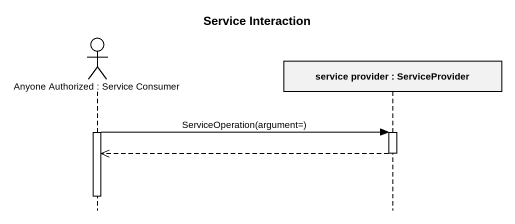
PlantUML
@startuml
title Service Interaction
hide footbox
actor "Anyone Authorized : Service Consumer" as Anyone_Authorized
participant "service provider : ServiceProvider" as service_provider

activate Anyone_Authorized
Anyone_Authorized -> service_provider : ServiceOperation(argument=)
activate service_provider
service_provider -->> Anyone_Authorized
deactivate service_provider
deactivate Anyone_Authorized
@enduml
